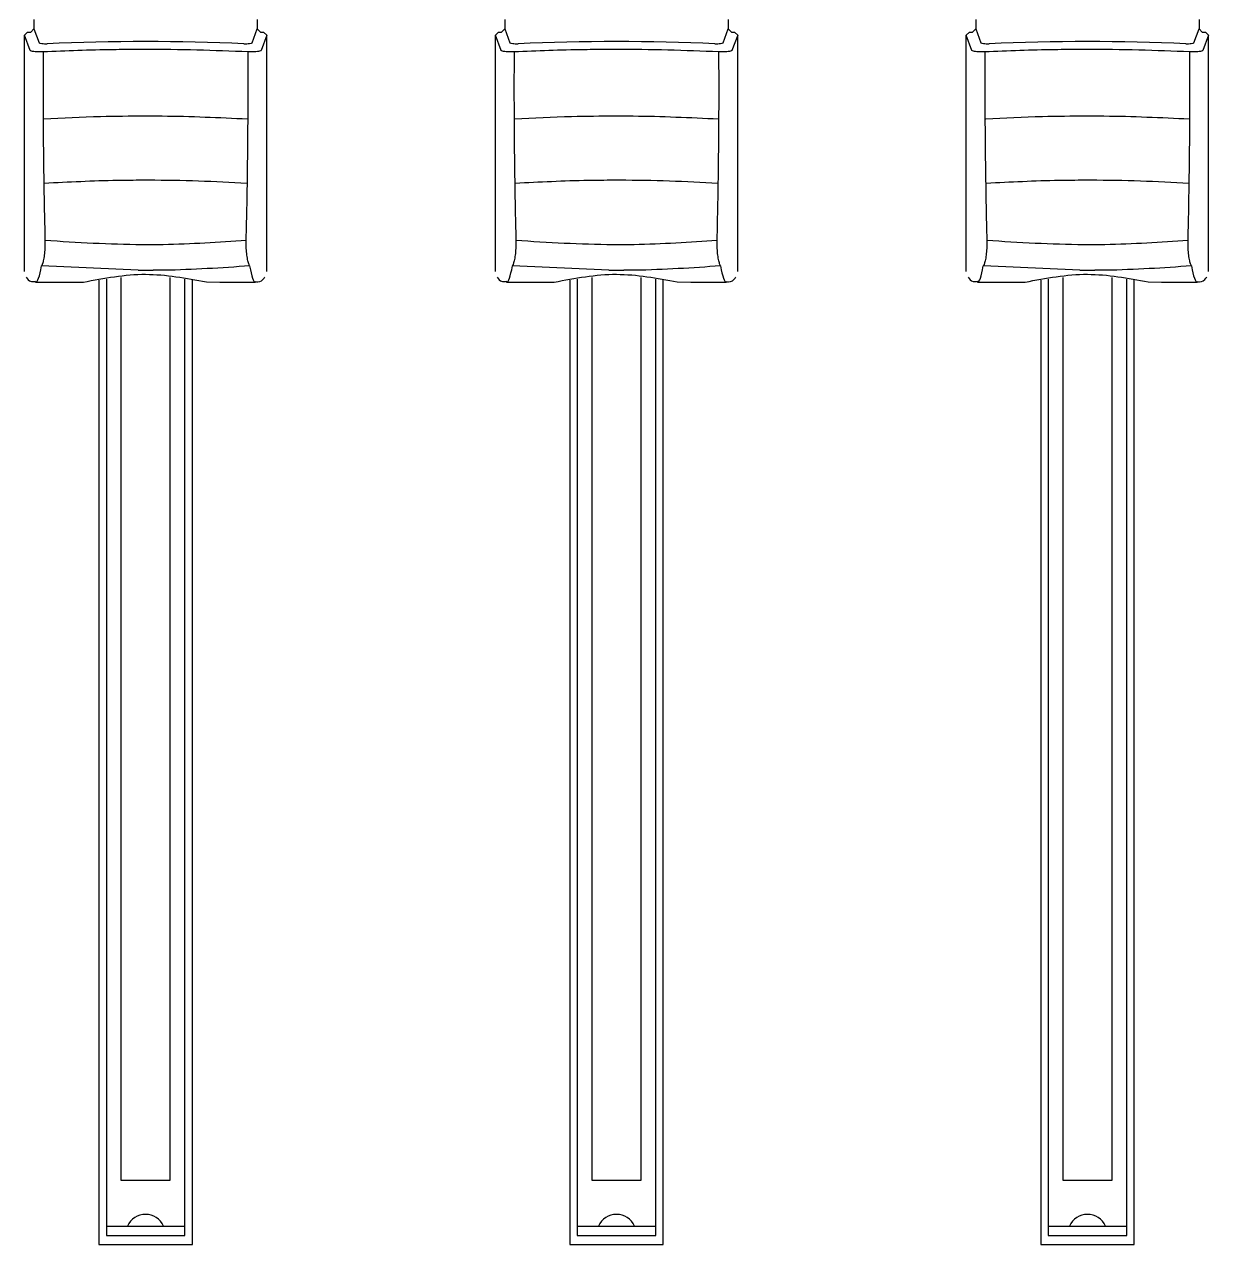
# Model space of a CAD drawing. Header units: inches. Extents: x 1.2 to 43.4, y 1.7 to 28.6.
# Drawn here: x 30.483 to 32.369, y 16.744 to 18.686 of the extents above; entities that cross this region are included whole.
import ezdxf

# ---------------------------------------------------------------- set-up
doc = ezdxf.new("R2010")
doc.units = ezdxf.units.IN
doc.header["$MEASUREMENT"] = 0
doc.layers.add('OBJECT', color=7, linetype='Continuous')

msp = doc.modelspace()

# ---------------------------------------------------------------- linework, layer by layer
for p, q in [((30.4977, 18.6939), (30.4977, 18.6787)), ((30.8536, 18.694), (30.8536, 18.6787)), ((31.2477, 18.6939), (31.2477, 18.6787)), ((31.6036, 18.694), (31.6036, 18.6787)), ((31.9977, 18.6939), (31.9977, 18.6787)), ((32.3536, 18.694), (32.3536, 18.6787)), ((30.4827, 18.6688), (30.4877, 18.6737)), ((30.4827, 18.2927), (30.4827, 18.6688)), ((30.4918, 18.6446), (30.4827, 18.6688)), ((30.4877, 18.6737), (30.4927, 18.6737)), ((30.4927, 18.6737), (30.4977, 18.6787)), ((30.4977, 18.6787), (30.506, 18.6567)), ((30.8453, 18.6567), (30.8536, 18.6787)), ((30.8536, 18.6787), (30.8586, 18.6737)), ((30.8586, 18.6737), (30.8637, 18.6737)), ((30.8687, 18.6688), (30.8595, 18.6446)), ((30.8637, 18.6737), (30.8687, 18.6688)), ((30.8687, 18.2927), (30.8687, 18.6688)), ((31.2327, 18.6688), (31.2377, 18.6737)), ((31.2327, 18.2927), (31.2327, 18.6688)), ((31.2418, 18.6446), (31.2327, 18.6688)), ((31.2377, 18.6737), (31.2427, 18.6737)), ((31.2427, 18.6737), (31.2477, 18.6787)), ((31.2477, 18.6787), (31.256, 18.6567)), ((31.5953, 18.6567), (31.6036, 18.6787)), ((31.6036, 18.6787), (31.6086, 18.6737)), ((31.6086, 18.6737), (31.6137, 18.6737)), ((31.6187, 18.6688), (31.6095, 18.6446)), ((31.6137, 18.6737), (31.6187, 18.6688)), ((31.6187, 18.2927), (31.6187, 18.6688)), ((31.9827, 18.6688), (31.9877, 18.6737)), ((31.9827, 18.2927), (31.9827, 18.6688)), ((31.9918, 18.6446), (31.9827, 18.6688)), ((31.9877, 18.6737), (31.9927, 18.6737)), ((31.9927, 18.6737), (31.9977, 18.6787)), ((31.9977, 18.6787), (32.006, 18.6567)), ((32.3453, 18.6567), (32.3536, 18.6787)), ((32.3536, 18.6787), (32.3586, 18.6737)), ((32.3586, 18.6737), (32.3637, 18.6737)), ((32.3687, 18.6688), (32.3595, 18.6446)), ((32.3637, 18.6737), (32.3687, 18.6688)), ((32.3687, 18.2927), (32.3687, 18.6688)), ((30.6637, 18.2945), (30.51, 18.3015)), ((31.4137, 18.2945), (31.26, 18.3015)), ((32.1637, 18.2945), (32.01, 18.3015)), ((30.6012, 18.2789), (30.6012, 16.7435)), ((30.6132, 18.2804), (30.6132, 16.7579)), ((30.6363, 18.2833), (30.6363, 16.8463)), ((30.715, 16.8463), (30.715, 18.2833)), ((30.7382, 16.7579), (30.7382, 18.2804)), ((30.7502, 16.7435), (30.7502, 18.2789)), ((31.3512, 18.2789), (31.3512, 16.7435)), ((31.3632, 18.2804), (31.3632, 16.7579)), ((31.3863, 18.2833), (31.3863, 16.8463)), ((31.465, 16.8463), (31.465, 18.2833)), ((31.4882, 16.7579), (31.4882, 18.2804)), ((31.5002, 16.7435), (31.5002, 18.2789)), ((32.1012, 18.2789), (32.1012, 16.7435)), ((32.1132, 18.2804), (32.1132, 16.7579)), ((32.1363, 18.2833), (32.1363, 16.8463)), ((32.215, 16.8463), (32.215, 18.2833)), ((32.2382, 16.7579), (32.2382, 18.2804)), ((32.2502, 16.7435), (32.2502, 18.2789)), ((30.5007, 18.2756), (30.5603, 18.2756)), ((30.7938, 18.2756), (30.8506, 18.2756)), ((31.2507, 18.2756), (31.3103, 18.2756)), ((31.5438, 18.2756), (31.6006, 18.2756)), ((32.0007, 18.2756), (32.0603, 18.2756)), ((32.2938, 18.2756), (32.3506, 18.2756)), ((30.6363, 16.8463), (30.715, 16.8463)), ((31.3863, 16.8463), (31.465, 16.8463)), ((32.1363, 16.8463), (32.215, 16.8463)), ((30.6132, 16.7731), (30.7382, 16.7731)), ((31.3632, 16.7731), (31.4882, 16.7731)), ((32.1132, 16.7731), (32.2382, 16.7731)), ((30.6132, 16.7579), (30.7382, 16.7579)), ((31.3632, 16.7579), (31.4882, 16.7579)), ((32.1132, 16.7579), (32.2382, 16.7579)), ((30.6012, 16.7435), (30.7502, 16.7435)), ((31.3512, 16.7435), (31.5002, 16.7435)), ((32.1012, 16.7435), (32.2502, 16.7435))]:
    msp.add_line(p, q)
for centre in [(30.6757, 16.76), (31.4257, 16.76), (32.1757, 16.76)]:
    msp.add_arc(centre, 0.0316, 24.5217, 155.4783)
for centre, major_axis, ratio, start_param, end_param in [((30.516, 18.6567), (0.01, 0), 0.147857, 3.193953, 5.021477), ((30.6757, 18.5871), (0.515, 0), 0.139026, 1.261708, 1.879885), ((30.8354, 18.6567), (0.01, 0), 0.147857, 4.403301, 6.230825), ((31.266, 18.6567), (0.01, 0), 0.147857, 3.193953, 5.021477), ((31.4257, 18.5871), (0.515, 0), 0.139026, 1.261708, 1.879885), ((31.5854, 18.6567), (0.01, 0), 0.147857, 4.403301, 6.230825), ((32.016, 18.6567), (0.01, 0), 0.147857, 3.193953, 5.021477), ((32.1757, 18.5871), (0.515, 0), 0.139026, 1.261708, 1.879885), ((32.3354, 18.6567), (0.01, 0), 0.147857, 4.403301, 6.230825), ((30.4964, 18.954), (-0.0042, 0.6784), 0.050817, 3.141275, 3.418792), ((30.8549, 18.954), (0.0042, 0.6784), 0.050817, 2.864394, 3.141911), ((31.2464, 18.954), (-0.0042, 0.6784), 0.050817, 3.141275, 3.418792), ((31.6049, 18.954), (0.0042, 0.6784), 0.050817, 2.864394, 3.141911), ((31.9964, 18.954), (-0.0042, 0.6784), 0.050817, 3.141275, 3.418792), ((32.3549, 18.954), (0.0042, 0.6784), 0.050817, 2.864394, 3.141911)]:
    msp.add_ellipse(centre, major_axis=major_axis, ratio=ratio, start_param=start_param, end_param=end_param)
for points, knots in [([(30.5125, 18.6422), (30.5108, 18.6422), (30.5073, 18.642), (30.5021, 18.6422), (30.4974, 18.6426), (30.4939, 18.6433), (30.4921, 18.644), (30.4919, 18.6444), (30.4918, 18.6446)], [0, 0, 0, 0, 0.181493, 0.362968, 0.544416, 0.726223, 0.908504, 1, 1, 1, 1]), ([(30.5125, 18.6422), (30.5124, 18.6087), (30.5123, 18.5456), (30.5132, 18.4434), (30.5146, 18.3785), (30.5154, 18.3424)], [0, 0, 0, 0, 0.33474, 0.629276, 1, 1, 1, 1]), ([(30.8388, 18.6422), (30.8119, 18.6433), (30.7581, 18.6455), (30.6984, 18.6461), (30.6537, 18.646), (30.599, 18.6456), (30.5493, 18.6437), (30.5125, 18.6422)], [0, 0, 0, 0, 0.252922, 0.505844, 0.535963, 0.656536, 1, 1, 1, 1]), ([(30.8359, 18.3424), (30.8364, 18.3614), (30.8375, 18.4083), (30.8386, 18.4874), (30.8391, 18.5693), (30.8389, 18.6206), (30.8388, 18.6422)], [0, 0, 0, 0, 0.1969487, 0.4861234, 0.7836845, 1, 1, 1, 1]), ([(30.8595, 18.6446), (30.8593, 18.6443), (30.8588, 18.6437), (30.8558, 18.6429), (30.8516, 18.6424), (30.8466, 18.6421), (30.8421, 18.6421), (30.8396, 18.6422), (30.8388, 18.6422)], [0, 0, 0, 0, 0.182819, 0.365724, 0.548454, 0.730718, 0.912494, 1, 1, 1, 1]), ([(31.2625, 18.6422), (31.2608, 18.6422), (31.2573, 18.642), (31.2521, 18.6422), (31.2474, 18.6426), (31.2439, 18.6433), (31.2421, 18.644), (31.2419, 18.6444), (31.2418, 18.6446)], [0, 0, 0, 0, 0.181493, 0.362968, 0.544416, 0.726223, 0.908504, 1, 1, 1, 1]), ([(31.2625, 18.6422), (31.2624, 18.6087), (31.2623, 18.5456), (31.2632, 18.4434), (31.2646, 18.3785), (31.2654, 18.3424)], [0, 0, 0, 0, 0.33474, 0.629276, 1, 1, 1, 1]), ([(31.5888, 18.6422), (31.5619, 18.6433), (31.5081, 18.6455), (31.4484, 18.6461), (31.4037, 18.646), (31.349, 18.6456), (31.2993, 18.6437), (31.2625, 18.6422)], [0, 0, 0, 0, 0.252922, 0.505844, 0.535963, 0.656536, 1, 1, 1, 1]), ([(31.5859, 18.3424), (31.5864, 18.3614), (31.5875, 18.4083), (31.5886, 18.4874), (31.5891, 18.5693), (31.5889, 18.6206), (31.5888, 18.6422)], [0, 0, 0, 0, 0.1969487, 0.4861234, 0.7836845, 1, 1, 1, 1]), ([(31.6095, 18.6446), (31.6093, 18.6443), (31.6088, 18.6437), (31.6058, 18.6429), (31.6016, 18.6424), (31.5966, 18.6421), (31.5921, 18.6421), (31.5896, 18.6422), (31.5888, 18.6422)], [0, 0, 0, 0, 0.182819, 0.365724, 0.548454, 0.730718, 0.912494, 1, 1, 1, 1]), ([(32.0125, 18.6422), (32.0108, 18.6422), (32.0073, 18.642), (32.0021, 18.6422), (31.9974, 18.6426), (31.9939, 18.6433), (31.9921, 18.644), (31.9919, 18.6444), (31.9918, 18.6446)], [0, 0, 0, 0, 0.181493, 0.362968, 0.544416, 0.726223, 0.908504, 1, 1, 1, 1]), ([(32.0125, 18.6422), (32.0124, 18.6087), (32.0123, 18.5456), (32.0132, 18.4434), (32.0146, 18.3785), (32.0154, 18.3424)], [0, 0, 0, 0, 0.33474, 0.629276, 1, 1, 1, 1]), ([(32.3388, 18.6422), (32.3119, 18.6433), (32.2581, 18.6455), (32.1984, 18.6461), (32.1537, 18.646), (32.099, 18.6456), (32.0493, 18.6437), (32.0125, 18.6422)], [0, 0, 0, 0, 0.252922, 0.505844, 0.535963, 0.656536, 1, 1, 1, 1]), ([(32.3359, 18.3424), (32.3364, 18.3614), (32.3375, 18.4083), (32.3386, 18.4874), (32.3391, 18.5693), (32.3389, 18.6206), (32.3388, 18.6422)], [0, 0, 0, 0, 0.1969487, 0.4861234, 0.7836845, 1, 1, 1, 1]), ([(32.3595, 18.6446), (32.3593, 18.6443), (32.3588, 18.6437), (32.3558, 18.6429), (32.3516, 18.6424), (32.3466, 18.6421), (32.3421, 18.6421), (32.3396, 18.6422), (32.3388, 18.6422)], [0, 0, 0, 0, 0.182819, 0.365724, 0.548454, 0.730718, 0.912494, 1, 1, 1, 1]), ([(30.8379, 18.5351), (30.7929, 18.5372), (30.7389, 18.5397), (30.66, 18.5399), (30.596, 18.5392), (30.5436, 18.5366), (30.5137, 18.5351)], [0, 0, 0, 0, 0.420317, 0.505079, 0.717721, 1, 1, 1, 1]), ([(31.5879, 18.5351), (31.5429, 18.5372), (31.4889, 18.5397), (31.41, 18.5399), (31.346, 18.5392), (31.2936, 18.5366), (31.2637, 18.5351)], [0, 0, 0, 0, 0.420317, 0.505079, 0.717721, 1, 1, 1, 1]), ([(32.3379, 18.5351), (32.2929, 18.5372), (32.2389, 18.5397), (32.16, 18.5399), (32.096, 18.5392), (32.0436, 18.5366), (32.0137, 18.5351)], [0, 0, 0, 0, 0.420317, 0.505079, 0.717721, 1, 1, 1, 1]), ([(30.837, 18.4329), (30.8115, 18.4342), (30.7606, 18.437), (30.7039, 18.4378), (30.6607, 18.4378), (30.6042, 18.4374), (30.553, 18.4348), (30.5146, 18.4329)], [0, 0, 0, 0, 0.24269, 0.485376, 0.515759, 0.637395, 1, 1, 1, 1]), ([(31.587, 18.4329), (31.5615, 18.4342), (31.5106, 18.437), (31.4539, 18.4378), (31.4107, 18.4378), (31.3542, 18.4374), (31.303, 18.4348), (31.2646, 18.4329)], [0, 0, 0, 0, 0.24269, 0.485376, 0.515759, 0.637395, 1, 1, 1, 1]), ([(32.337, 18.4329), (32.3115, 18.4342), (32.2606, 18.437), (32.2039, 18.4378), (32.1607, 18.4378), (32.1042, 18.4374), (32.053, 18.4348), (32.0146, 18.4329)], [0, 0, 0, 0, 0.24269, 0.485376, 0.515759, 0.637395, 1, 1, 1, 1]), ([(30.5154, 18.3424), (30.5154, 18.3399), (30.5155, 18.3338), (30.5149, 18.3237), (30.5137, 18.3137), (30.512, 18.3061), (30.5107, 18.3027), (30.5101, 18.3017), (30.51, 18.3015)], [0, 0, 0, 0, 0.155387, 0.362001, 0.574125, 0.787348, 0.968022, 1, 1, 1, 1]), ([(30.5154, 18.3424), (30.5666, 18.3392), (30.6288, 18.3353), (30.7375, 18.3359), (30.7922, 18.3395), (30.8359, 18.3424)], [0, 0, 0, 0, 0.482261, 0.585617, 1, 1, 1, 1]), ([(30.8414, 18.3015), (30.8407, 18.3029), (30.8394, 18.3056), (30.8377, 18.3137), (30.8364, 18.3237), (30.8358, 18.3338), (30.8359, 18.3399), (30.8359, 18.3424)], [0, 0, 0, 0, 0.2123336, 0.4256431, 0.6378526, 0.8445506, 1, 1, 1, 1]), ([(31.2654, 18.3424), (31.2654, 18.3399), (31.2655, 18.3338), (31.2649, 18.3237), (31.2637, 18.3137), (31.262, 18.3061), (31.2607, 18.3027), (31.2601, 18.3017), (31.26, 18.3015)], [0, 0, 0, 0, 0.155387, 0.362001, 0.574125, 0.787348, 0.968022, 1, 1, 1, 1]), ([(31.2654, 18.3424), (31.3166, 18.3392), (31.3788, 18.3353), (31.4875, 18.3359), (31.5422, 18.3395), (31.5859, 18.3424)], [0, 0, 0, 0, 0.482261, 0.585617, 1, 1, 1, 1]), ([(31.5914, 18.3015), (31.5907, 18.3029), (31.5894, 18.3056), (31.5877, 18.3137), (31.5864, 18.3237), (31.5858, 18.3338), (31.5859, 18.3399), (31.5859, 18.3424)], [0, 0, 0, 0, 0.2123336, 0.4256431, 0.6378526, 0.8445506, 1, 1, 1, 1]), ([(32.0154, 18.3424), (32.0154, 18.3399), (32.0155, 18.3338), (32.0149, 18.3237), (32.0137, 18.3137), (32.012, 18.3061), (32.0107, 18.3027), (32.0101, 18.3017), (32.01, 18.3015)], [0, 0, 0, 0, 0.155387, 0.362001, 0.574125, 0.787348, 0.968022, 1, 1, 1, 1]), ([(32.0154, 18.3424), (32.0666, 18.3392), (32.1288, 18.3353), (32.2375, 18.3359), (32.2922, 18.3395), (32.3359, 18.3424)], [0, 0, 0, 0, 0.482261, 0.585617, 1, 1, 1, 1]), ([(32.3414, 18.3015), (32.3407, 18.3029), (32.3394, 18.3056), (32.3377, 18.3137), (32.3364, 18.3237), (32.3358, 18.3338), (32.3359, 18.3399), (32.3359, 18.3424)], [0, 0, 0, 0, 0.2123336, 0.4256431, 0.6378526, 0.8445506, 1, 1, 1, 1]), ([(30.8414, 18.3015), (30.7964, 18.2984), (30.7457, 18.2949), (30.6936, 18.2945), (30.6876, 18.2945)], [0, 0, 0, 0, 0.886615, 1, 1, 1, 1]), ([(31.5914, 18.3015), (31.5464, 18.2984), (31.4957, 18.2949), (31.4436, 18.2945), (31.4376, 18.2945)], [0, 0, 0, 0, 0.886615, 1, 1, 1, 1]), ([(32.3414, 18.3015), (32.2964, 18.2984), (32.2457, 18.2949), (32.1936, 18.2945), (32.1876, 18.2945)], [0, 0, 0, 0, 0.886615, 1, 1, 1, 1]), ([(30.4855, 18.2838), (30.4876, 18.2807), (30.4906, 18.2761), (30.4984, 18.2769), (30.5009, 18.2771)], [0, 0, 0, 0, 0.675806, 1, 1, 1, 1]), ([(30.5766, 18.2758), (30.6096, 18.282), (30.6749, 18.2943), (30.7402, 18.2821), (30.7725, 18.2761)], [0, 0, 0, 0, 0.505891, 1, 1, 1, 1]), ([(30.8504, 18.2768), (30.8517, 18.2764), (30.8576, 18.2746), (30.8633, 18.2806), (30.8654, 18.2832), (30.8658, 18.2838)], [0, 0, 0, 0, 0.18537, 0.830061, 1, 1, 1, 1]), ([(31.2355, 18.2838), (31.2376, 18.2807), (31.2406, 18.2761), (31.2484, 18.2769), (31.2509, 18.2771)], [0, 0, 0, 0, 0.675806, 1, 1, 1, 1]), ([(31.3266, 18.2758), (31.3596, 18.282), (31.4249, 18.2943), (31.4902, 18.2821), (31.5225, 18.2761)], [0, 0, 0, 0, 0.505891, 1, 1, 1, 1]), ([(31.6004, 18.2768), (31.6017, 18.2764), (31.6076, 18.2746), (31.6133, 18.2806), (31.6154, 18.2832), (31.6158, 18.2838)], [0, 0, 0, 0, 0.18537, 0.830061, 1, 1, 1, 1]), ([(31.9855, 18.2838), (31.9876, 18.2807), (31.9906, 18.2761), (31.9984, 18.2769), (32.0009, 18.2771)], [0, 0, 0, 0, 0.675806, 1, 1, 1, 1]), ([(32.0766, 18.2758), (32.1096, 18.282), (32.1749, 18.2943), (32.2402, 18.2821), (32.2725, 18.2761)], [0, 0, 0, 0, 0.505891, 1, 1, 1, 1]), ([(32.3504, 18.2768), (32.3517, 18.2764), (32.3576, 18.2746), (32.3633, 18.2806), (32.3654, 18.2832), (32.3658, 18.2838)], [0, 0, 0, 0, 0.18537, 0.830061, 1, 1, 1, 1])]:
    msp.add_open_spline(points, degree=3, knots=knots)
at = {"layer": 'OBJECT'}
for p, q in [((30.6637, 18.2945), (30.6876, 18.2945)), ((31.4137, 18.2945), (31.4376, 18.2945)), ((32.1637, 18.2945), (32.1876, 18.2945)), ((30.5603, 18.2756), (30.5766, 18.2758)), ((30.7725, 18.2761), (30.7938, 18.2756)), ((31.3103, 18.2756), (31.3266, 18.2758)), ((31.5225, 18.2761), (31.5438, 18.2756)), ((32.0603, 18.2756), (32.0766, 18.2758)), ((32.2725, 18.2761), (32.2938, 18.2756))]:
    msp.add_line(p, q, dxfattribs=at)

doc.saveas('drawing.dxf')
